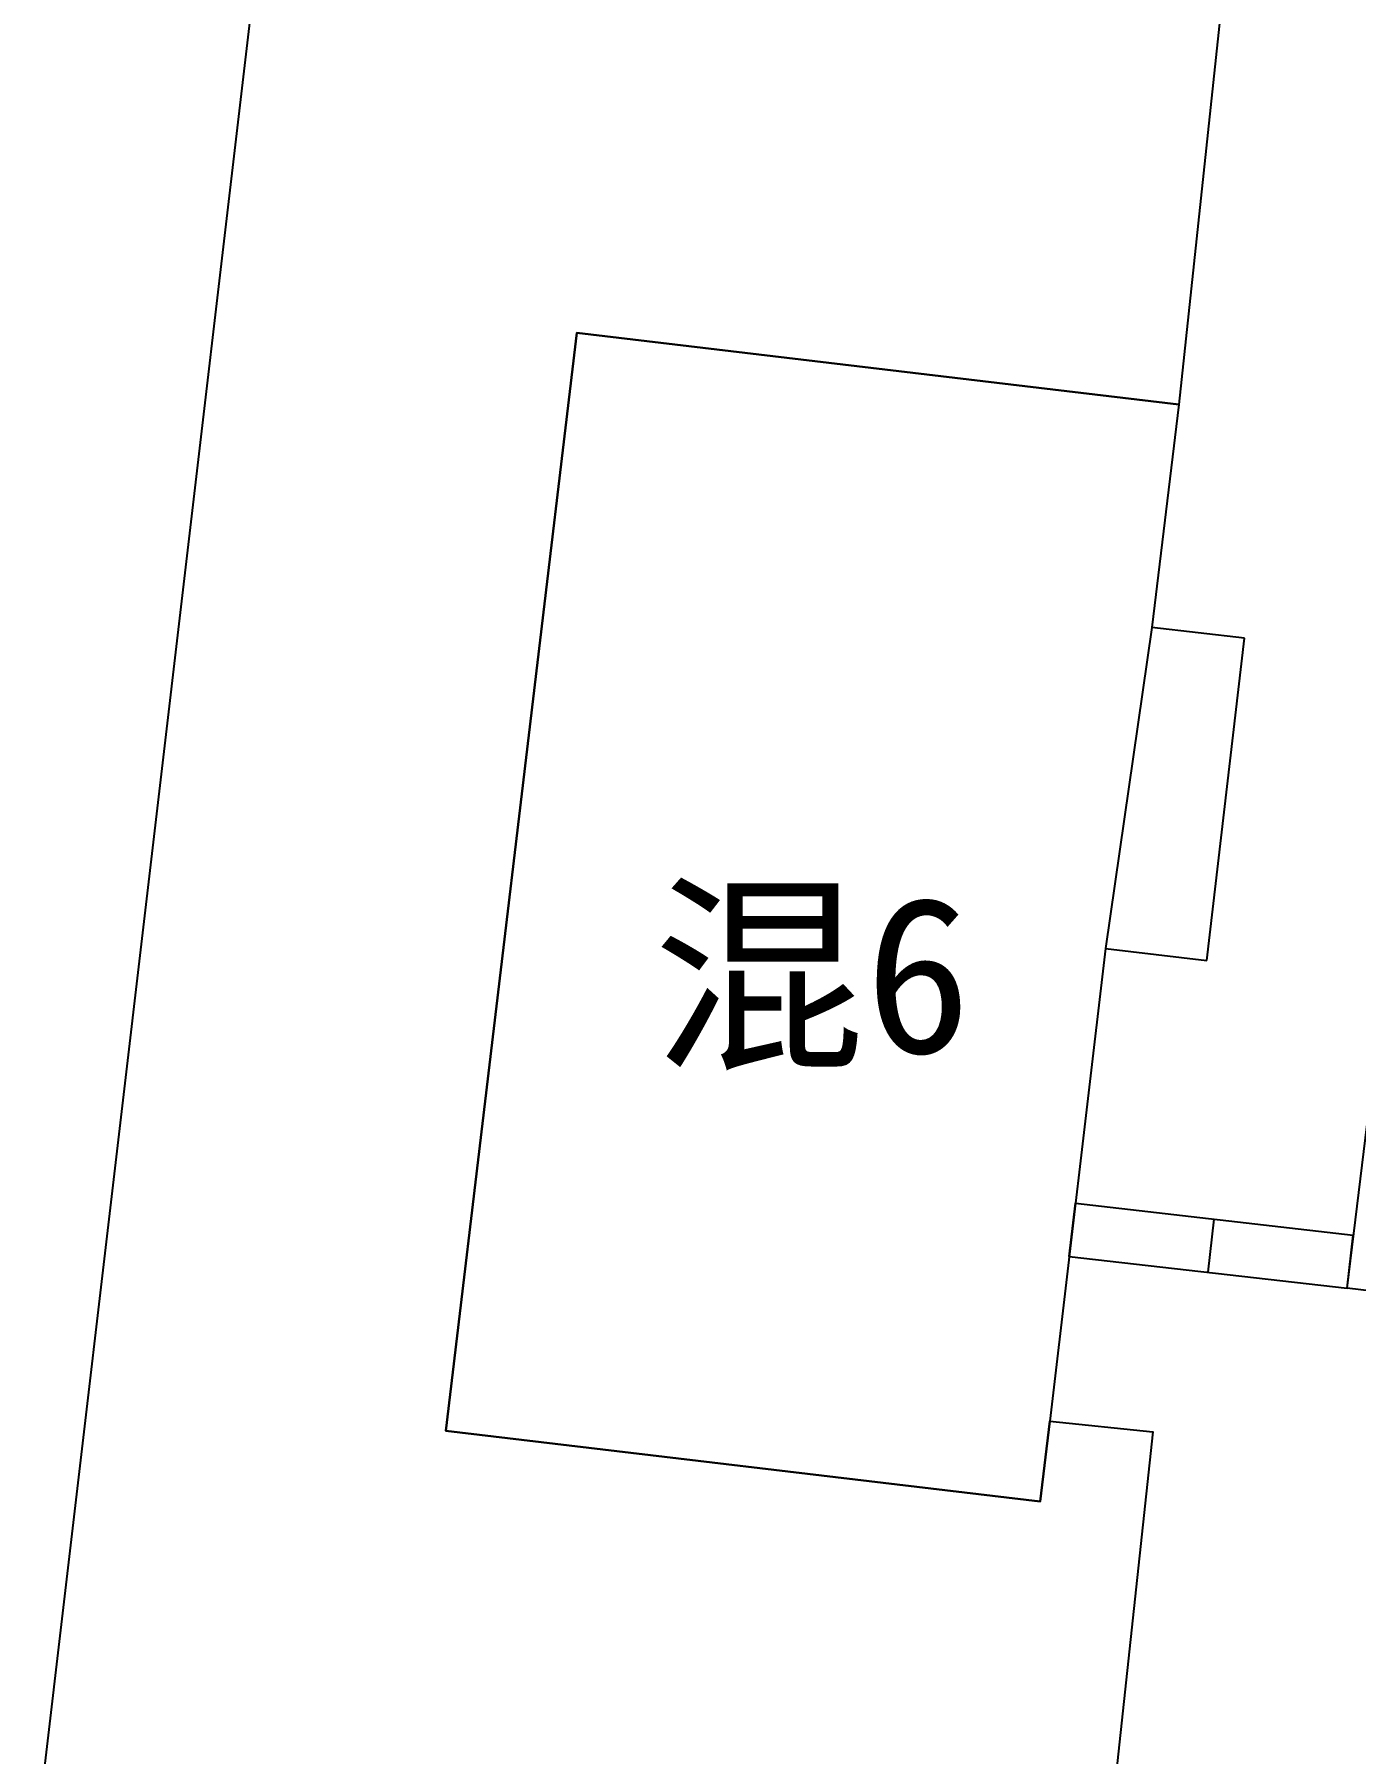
# Model space of a CAD drawing. Header units: metres. Extents: x 36500 to 80772748, y -35000 to 5806266.
# Drawn here: x 40382469.26 to 40382484.09, y 2902368.8 to 2902388.1 of the extents above; entities that cross this region are included whole.
import ezdxf
from ezdxf.enums import TextEntityAlignment as Align

# ---------------------------------------------------------------- set-up
doc = ezdxf.new("R2010")
doc.units = ezdxf.units.M
doc.header["$LTSCALE"] = 10
doc.linetypes.add('229', pattern=[1.5, 1, -0.5])
doc.linetypes.add('243432', pattern=[0])
doc.layers.add('dx', color=252, linetype='Continuous')
doc.styles.add('JMXD', font='')
doc.styles.get('JMXD').set_extended_font_data('SimSun')

msp = doc.modelspace()

# ---------------------------------------------------------------- linework, layer by layer
at = {"layer": 'dx', "color": 252, "linetype": 'Continuous', "lineweight": -3, "flags": 128}
for points in [[(40382479.752, 2902389.172), (40382482.631, 2902388.866), (40382482.105, 2902383.948), (40382475.349, 2902384.753), (40382473.877, 2902372.423), (40382480.549, 2902371.627), (40382480.656, 2902372.531), (40382481.813, 2902372.409), (40382481.164, 2902366.354), (40382469.26, 2902367.67), (40382471.904, 2902390.145), (40382476.688, 2902389.716), (40382476.663, 2902389.433)], [(40382482.105, 2902383.948), (40382481.804, 2902381.443), (40382481.283, 2902377.837), (40382480.656, 2902372.531), (40382480.549, 2902371.627), (40382473.877, 2902372.423), (40382475.349, 2902384.753)], [(40382487.038, 2902373.652), (40382483.994, 2902374.024), (40382484.554, 2902378.597), (40382485.109, 2902378.529), (40382485.397, 2902380.876), (40382487.855, 2902380.575)]]:
    msp.add_lwpolyline(points, close=True, dxfattribs=at)
at = {"layer": 'dx', "color": 252, "linetype": '229', "lineweight": -3, "flags": 128}
msp.add_lwpolyline([(40382481.283, 2902377.837), (40382482.419, 2902377.704), (40382482.842, 2902381.322), (40382481.804, 2902381.443)], dxfattribs=at)
at = {"layer": 'dx', "color": 252, "linetype": 'Continuous', "lineweight": -3, "flags": 128}
for points in [[(40382480.876, 2902374.381), (40382480.944, 2902374.977)], [(40382480.944, 2902374.977), (40382484.062, 2902374.62)], [(40382483.994, 2902374.024), (40382484.062, 2902374.62)], [(40382480.876, 2902374.381), (40382483.994, 2902374.024)]]:
    msp.add_lwpolyline(points, dxfattribs=at)
at = {"layer": 'dx', "color": 252, "linetype": '243432', "lineweight": -3, "flags": 128}
for points in [[(40382480.876, 2902374.381), (40382480.944, 2902374.977)], [(40382482.435, 2902374.202), (40382482.503, 2902374.798)]]:
    msp.add_lwpolyline(points, dxfattribs=at)

# ---------------------------------------------------------------- texts
at = {"layer": 'dx', "color": 252, "style": 'JMXD'}
msp.add_text('混6', height=1.75, dxfattribs=at).set_placement((40382477.985, 2902377.541), align=Align.MIDDLE_CENTER)

doc.saveas('drawing.dxf')
